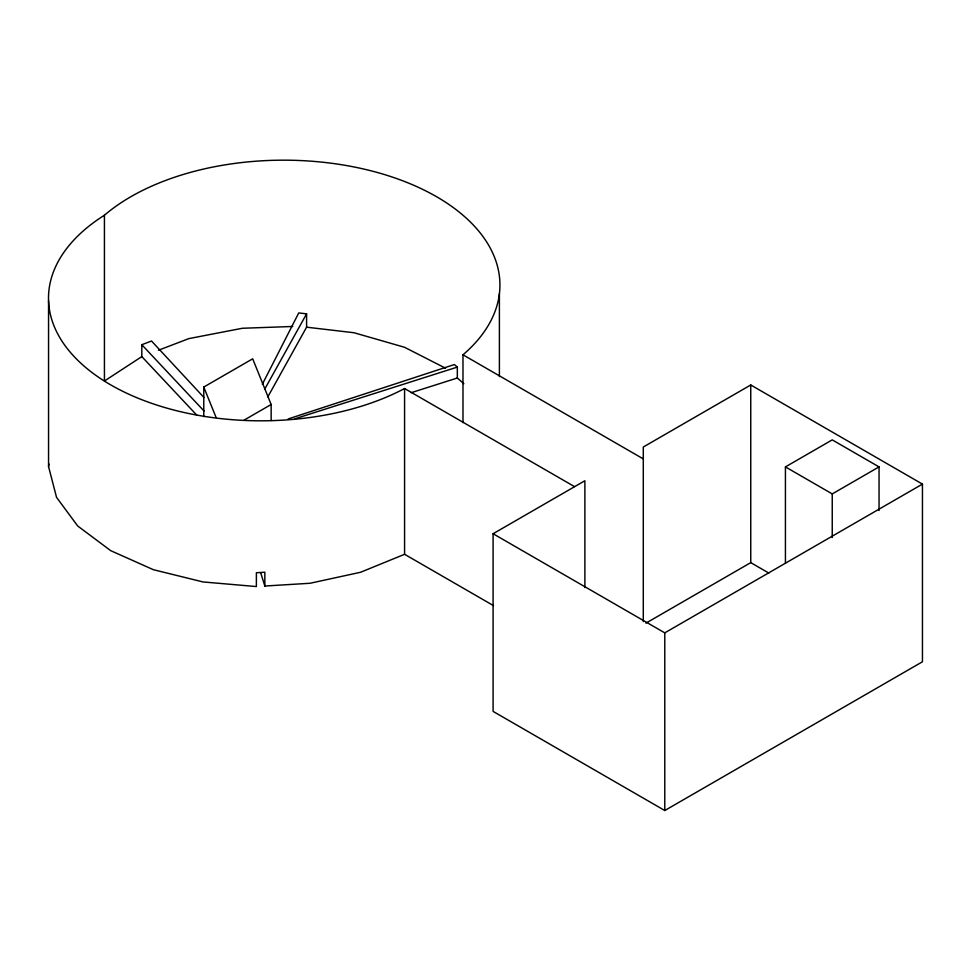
<?xml version="1.0" encoding="UTF-8"?>
<svg xmlns="http://www.w3.org/2000/svg" width="971" height="971" viewBox="0 0 971 971"><rect width="100%" height="100%" fill="white"/><g stroke="black" fill="none" stroke-linecap="round" stroke-linejoin="round"><path stroke-width="1.46" d="M493.426 605.588L404.579 554.295L360.52 572.283L310.04 583.268L264.84 586.035L264.84 572.222L256.38 572.744L256.38 586.557L203.024 581.945L153.406 569.71L110.718 550.666L77.729 526.015L56.549 497.37L48.55 466.565L49.023 463.968M262.316 384.31L298.74 312.929L306.593 313.851L306.593 327.178L267.814 396.896M264.889 388.837L306.593 313.851M203.946 397.491L151.525 341.015L141.815 344.717L141.815 356.6L104.431 381.008L104.431 215.222A216.217 124.834 0 0 1 404.579 181.504A216.217 124.834 0 0 1 462.985 354.803L462.985 422.616M203.776 416.668L203.776 387.041L252.691 358.809L271.152 404.494L271.152 420.54M244.134 420.103L271.152 404.494M643.288 621.658L643.288 447.024L750.753 384.977L922.45 484.104L922.45 661.761L664.783 810.518L493.086 711.391L493.086 533.734L584.882 480.742L584.882 587.564M785.43 563.229L785.43 466.893L832.244 439.875L879.046 466.893L879.046 510.552M785.43 466.893L832.244 493.923L879.046 466.893M645.909 623.164L750.753 562.634L768.838 573.072M493.086 533.734L664.783 632.861L922.45 484.104M158.443 350.24L188.884 338.6L242.41 328.259L292.744 326.474M288.132 418.962L454.392 364.538L457.329 367.099L457.329 378.01L463.871 383.703M294.553 418.902L457.329 367.099M411.243 392.672L457.329 378.01M306.593 327.178L354.063 332.75L404.579 347.29L445.543 368.203M462.985 354.803L643.288 458.895M104.431 215.222A212.431 122.649 0 0 0 110.718 384.88A212.431 122.649 0 0 0 404.579 388.521L574.431 486.58M141.815 344.717L204.031 411M141.815 356.6L196.773 415.151M203.776 387.041L216.096 417.506M260.774 573.072L264.84 586.035M832.244 493.923L832.244 537.57M750.753 384.977L750.753 562.634M664.783 632.861L664.783 810.518M499.397 293.691L499.397 376.59M404.579 388.521L404.579 554.295M48.55 300.792L48.55 466.565"/></g></svg>
